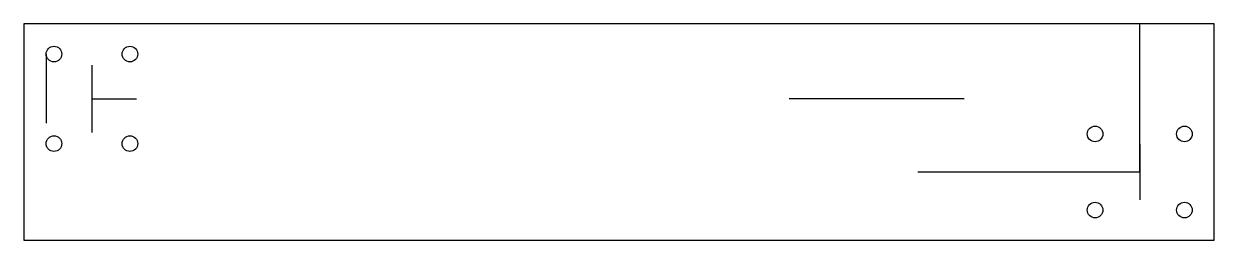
# Model space of a CAD drawing. Header units: millimetres. Extents: x -89 to 177, y -29 to 19.
import ezdxf

# ---------------------------------------------------------------- set-up
doc = ezdxf.new("R2010")
doc.units = ezdxf.units.MM
doc.layers.get('0').update_dxf_attribs({"linetype": 'CONTINUOUS'})

msp = doc.modelspace()

# ---------------------------------------------------------------- linework, layer by layer
for p, q in [((160.47, -13.84), (160.47, 19.25)), ((-84.25, 12.5), (-84.27, -2.92)), ((-74, 10), (-74, -5)), ((-74, 2.5), (-64, 2.5)), ((121.15, 2.5), (82, 2.5)), ((160.47, -7.64), (160.47, -20.04)), ((160.47, -13.84), (110.8, -13.84))]:
    msp.add_line(p, q)
msp.add_lwpolyline([(-89.25, -29.06), (177.12, -29.06), (177.12, 19.25), (-89.25, 19.25)], close=True)
for centre in [(-82.5, 12.5), (-65.5, 12.5), (150.47, -5.34), (170.47, -5.34), (-82.5, -7.5), (-65.5, -7.5), (150.47, -22.34), (170.47, -22.34)]:
    msp.add_circle(centre, 1.75)

doc.saveas('drawing.dxf')
